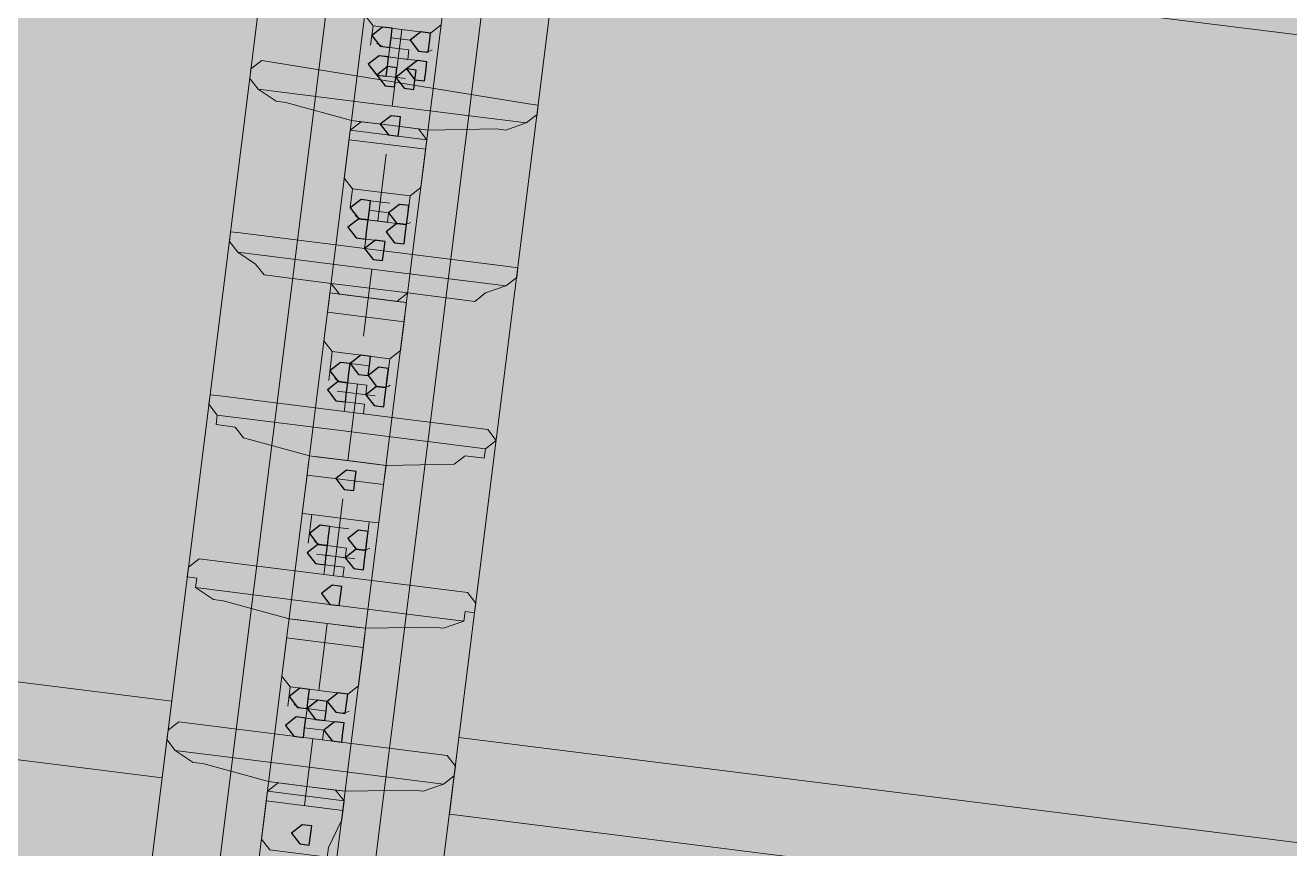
# Model space of a CAD drawing. Header units: metres. Extents: x -4 to 509425, y 7549 to 4732445.
# Drawn here: x 475986.502 to 475987.612, y 4719783.348 to 4719784.07 of the extents above; entities that cross this region are included whole.
import ezdxf

# ---------------------------------------------------------------- set-up
doc = ezdxf.new("R2010")
doc.units = ezdxf.units.M
doc.header["$LTSCALE"] = 0.01
doc.header["$MEASUREMENT"] = 0
doc.layers.get('0').update_dxf_attribs({"lineweight": 0})
doc.layers.add('_SUBESTACIÓN', color=1, linetype='Continuous')
doc.layers.add('SUBESTACION LA VID', color=253, linetype='Continuous')

# ---------------------------------------------------------------- blocks, each defined once
blk = doc.blocks.new('A$Cfff6051d')
at = {"layer": 'SUBESTACION LA VID', "transparency": 33554687}
h = blk.add_hatch(color=256, dxfattribs=at)
h.dxf.hatch_style = 2
h.paths.add_polyline_path([(475986.8233, 4719784.0588), (475986.8243, 4719784.0672), (475986.8159, 4719784.0682), (475986.8065, 4719784.0609), (475986.8138, 4719784.0514), (475986.8222, 4719784.0504)])
h = blk.add_hatch(color=256, dxfattribs=at)
h.dxf.hatch_style = 2
h.paths.add_polyline_path([(475986.8569, 4719784.0546), (475986.8579, 4719784.063), (475986.8495, 4719784.064), (475986.8401, 4719784.0567), (475986.8474, 4719784.0472), (475986.8558, 4719784.0462)])
h = blk.add_hatch(color=256, dxfattribs=at)
h.dxf.hatch_style = 2
h.paths.add_polyline_path([(475986.8201, 4719784.0336), (475986.8212, 4719784.042), (475986.8128, 4719784.043), (475986.8033, 4719784.0357), (475986.8107, 4719784.0262), (475986.8191, 4719784.0252)])
h = blk.add_hatch(color=256, dxfattribs=at)
h.dxf.hatch_style = 2
h.paths.add_polyline_path([(475986.8275, 4719784.0241), (475986.8285, 4719784.0325), (475986.8201, 4719784.0336), (475986.8107, 4719784.0262), (475986.818, 4719784.0168), (475986.8264, 4719784.0157)])
h = blk.add_hatch(color=256, dxfattribs=at)
h.dxf.hatch_style = 2
h.paths.add_polyline_path([(475986.8443, 4719784.022), (475986.8453, 4719784.0304), (475986.8369, 4719784.0315), (475986.8275, 4719784.0241), (475986.8348, 4719784.0147), (475986.8432, 4719784.0136)])
h = blk.add_hatch(color=256, dxfattribs=at)
h.dxf.hatch_style = 2
h.paths.add_polyline_path([(475986.8537, 4719784.0294), (475986.8548, 4719784.0378), (475986.8464, 4719784.0388), (475986.8369, 4719784.0315), (475986.8443, 4719784.022), (475986.8527, 4719784.021)])
h = blk.add_hatch(color=256, dxfattribs=at)
h.dxf.hatch_style = 2
h.paths.add_polyline_path([(475986.8306, 4719783.9811), (475986.8317, 4719783.9895), (475986.8233, 4719783.9905), (475986.8138, 4719783.9832), (475986.8211, 4719783.9737), (475986.8295, 4719783.9727)])
h = blk.add_hatch(color=256, dxfattribs=at)
h.dxf.hatch_style = 2
h.paths.add_polyline_path([(475986.8043, 4719783.9076), (475986.8054, 4719783.916), (475986.797, 4719783.917), (475986.7875, 4719783.9097), (475986.7949, 4719783.9002), (475986.8033, 4719783.8992)])
h = blk.add_hatch(color=256, dxfattribs=at)
h.dxf.hatch_style = 2
h.paths.add_polyline_path([(475986.8379, 4719783.9034), (475986.839, 4719783.9118), (475986.8306, 4719783.9128), (475986.8211, 4719783.9055), (475986.8285, 4719783.896), (475986.8369, 4719783.895)])
h = blk.add_hatch(color=256, dxfattribs=at)
h.dxf.hatch_style = 2
h.paths.add_polyline_path([(475986.8022, 4719783.8908), (475986.8033, 4719783.8992), (475986.7949, 4719783.9002), (475986.7854, 4719783.8929), (475986.7928, 4719783.8834), (475986.8012, 4719783.8824)])
h = blk.add_hatch(color=256, dxfattribs=at)
h.dxf.hatch_style = 2
h.paths.add_polyline_path([(475986.8358, 4719783.8865), (475986.8369, 4719783.895), (475986.8285, 4719783.896), (475986.819, 4719783.8887), (475986.8264, 4719783.8792), (475986.8348, 4719783.8781)])
h = blk.add_hatch(color=256, dxfattribs=at)
h.dxf.hatch_style = 2
h.paths.add_polyline_path([(475986.8169, 4719783.8719), (475986.818, 4719783.8803), (475986.8096, 4719783.8813), (475986.8001, 4719783.874), (475986.8075, 4719783.8645), (475986.8159, 4719783.8635)])
h = blk.add_hatch(color=256, dxfattribs=at)
h.dxf.hatch_style = 2
h.paths.add_polyline_path([(475986.8043, 4719783.7711), (475986.8053, 4719783.7795), (475986.7969, 4719783.7805), (475986.7875, 4719783.7732), (475986.7948, 4719783.7637), (475986.8032, 4719783.7627)])
h = blk.add_hatch(color=256, dxfattribs=at)
h.dxf.hatch_style = 2
h.paths.add_polyline_path([(475986.7864, 4719783.7648), (475986.7875, 4719783.7732), (475986.7791, 4719783.7742), (475986.7696, 4719783.7669), (475986.777, 4719783.7574), (475986.7854, 4719783.7564)])
h = blk.add_hatch(color=256, dxfattribs=at)
h.dxf.hatch_style = 2
h.paths.add_polyline_path([(475986.82, 4719783.7605), (475986.8211, 4719783.7689), (475986.8127, 4719783.77), (475986.8032, 4719783.7627), (475986.8106, 4719783.7532), (475986.819, 4719783.7521)])
h = blk.add_hatch(color=256, dxfattribs=at)
h.dxf.hatch_style = 2
h.paths.add_polyline_path([(475986.7843, 4719783.748), (475986.7854, 4719783.7564), (475986.777, 4719783.7574), (475986.7675, 4719783.7501), (475986.7749, 4719783.7406), (475986.7833, 4719783.7396)])
h = blk.add_hatch(color=256, dxfattribs=at)
h.dxf.hatch_style = 2
h.paths.add_polyline_path([(475986.8179, 4719783.7437), (475986.819, 4719783.7521), (475986.8106, 4719783.7532), (475986.8011, 4719783.7459), (475986.8085, 4719783.7364), (475986.8169, 4719783.7353)])
h = blk.add_hatch(color=256, dxfattribs=at)
h.dxf.hatch_style = 2
h.paths.add_polyline_path([(475986.7916, 4719783.6702), (475986.7927, 4719783.6786), (475986.7843, 4719783.6797), (475986.7748, 4719783.6724), (475986.7822, 4719783.6629), (475986.7906, 4719783.6618)])
h = blk.add_hatch(color=256, dxfattribs=at)
h.dxf.hatch_style = 2
h.paths.add_polyline_path([(475986.7685, 4719783.622), (475986.7696, 4719783.6304), (475986.7612, 4719783.6314), (475986.7517, 4719783.6241), (475986.7591, 4719783.6146), (475986.7675, 4719783.6136)])
h = blk.add_hatch(color=256, dxfattribs=at)
h.dxf.hatch_style = 2
h.paths.add_polyline_path([(475986.8021, 4719783.6177), (475986.8032, 4719783.6261), (475986.7948, 4719783.6272), (475986.7853, 4719783.6198), (475986.7927, 4719783.6104), (475986.8011, 4719783.6093)])
h = blk.add_hatch(color=256, dxfattribs=at)
h.dxf.hatch_style = 2
h.paths.add_polyline_path([(475986.7664, 4719783.6052), (475986.7675, 4719783.6136), (475986.7591, 4719783.6146), (475986.7496, 4719783.6073), (475986.757, 4719783.5978), (475986.7654, 4719783.5968)])
h = blk.add_hatch(color=256, dxfattribs=at)
h.dxf.hatch_style = 2
h.paths.add_polyline_path([(475986.8, 4719783.6009), (475986.8011, 4719783.6093), (475986.7927, 4719783.6104), (475986.7832, 4719783.603), (475986.7906, 4719783.5936), (475986.799, 4719783.5925)])
h = blk.add_hatch(color=256, dxfattribs=at)
h.dxf.hatch_style = 2
h.paths.add_polyline_path([(475986.779, 4719783.5694), (475986.7801, 4719783.5778), (475986.7717, 4719783.5789), (475986.7622, 4719783.5716), (475986.7695, 4719783.5621), (475986.7779, 4719783.561)])
h = blk.add_hatch(color=256, dxfattribs=at)
h.dxf.hatch_style = 2
h.paths.add_polyline_path([(475986.7506, 4719783.4792), (475986.7517, 4719783.4876), (475986.7433, 4719783.4886), (475986.7338, 4719783.4813), (475986.7412, 4719783.4718), (475986.7496, 4719783.4707)])
h = blk.add_hatch(color=256, dxfattribs=at)
h.dxf.hatch_style = 2
h.paths.add_polyline_path([(475986.7664, 4719783.4686), (475986.7674, 4719783.477), (475986.759, 4719783.4781), (475986.7496, 4719783.4707), (475986.7569, 4719783.4613), (475986.7653, 4719783.4602)])
h = blk.add_hatch(color=256, dxfattribs=at)
h.dxf.hatch_style = 2
h.paths.add_polyline_path([(475986.7842, 4719783.4749), (475986.7853, 4719783.4833), (475986.7769, 4719783.4844), (475986.7674, 4719783.477), (475986.7748, 4719783.4676), (475986.7832, 4719783.4665)])
h = blk.add_hatch(color=256, dxfattribs=at)
h.dxf.hatch_style = 2
h.paths.add_polyline_path([(475986.7475, 4719783.4539), (475986.7485, 4719783.4623), (475986.7401, 4719783.4634), (475986.7307, 4719783.456), (475986.738, 4719783.4466), (475986.7464, 4719783.4455)])
h = blk.add_hatch(color=256, dxfattribs=at)
h.dxf.hatch_style = 2
h.paths.add_polyline_path([(475986.7811, 4719783.4497), (475986.7821, 4719783.4581), (475986.7737, 4719783.4592), (475986.7643, 4719783.4518), (475986.7716, 4719783.4424), (475986.78, 4719783.4413)])
h = blk.add_hatch(color=256, dxfattribs=at)
h.dxf.hatch_style = 2
h.paths.add_polyline_path([(475986.7527, 4719783.3594), (475986.7537, 4719783.3678), (475986.7453, 4719783.3689), (475986.7359, 4719783.3615), (475986.7432, 4719783.3521), (475986.7516, 4719783.351)])
at = {"layer": 'SUBESTACION LA VID', "lineweight": 15}
for p, q in [((475986.5214, 4719782.6035), (475986.9732, 4719786.2072)), ((475987.0171, 4719785.8092), (475986.6622, 4719782.9783)), ((475987.0843, 4719785.8008), (475986.7294, 4719782.9699)), ((475986.6318, 4719783.0077), (475986.794, 4719784.3013)), ((475986.8779, 4719784.1543), (475990.5573, 4719783.693)), ((475986.7662, 4719782.9908), (475986.9115, 4719784.1501)), ((475986.9703, 4719784.1427), (475986.7734, 4719782.5719)), ((475986.8075, 4719784.0693), (475986.8054, 4719784.0525)), ((475986.8327, 4719784.0661), (475986.8243, 4719783.9989)), ((475986.8401, 4719784.0567), (475986.8233, 4719784.0588)), ((475986.8233, 4719784.0588), (475986.8233, 4719784.0588)), ((475986.8401, 4719784.0567), (475986.8401, 4719784.0567)), ((475986.8579, 4719784.063), (475986.8558, 4719784.0462)), ((475986.8128, 4719784.043), (475986.8296, 4719784.0409)), ((475986.8222, 4719784.0504), (475986.8212, 4719784.042)), ((475986.838, 4719784.0399), (475986.8212, 4719784.042)), ((475986.839, 4719784.0483), (475986.8222, 4719784.0504)), ((475986.839, 4719784.0483), (475986.838, 4719784.0399)), ((475986.944, 4719784.001), (475986.7099, 4719784.0389)), ((475986.8201, 4719784.0336), (475986.8201, 4719784.0336)), ((475986.8464, 4719784.0388), (475986.8296, 4719784.0409)), ((475986.8369, 4719784.0315), (475986.8369, 4719784.0315)), ((475986.8359, 4719784.0231), (475986.8191, 4719784.0252)), ((475986.8243, 4719783.9989), (475986.7067, 4719784.0137)), ((475986.8243, 4719783.9989), (475986.9419, 4719783.9842)), ((475986.8547, 4719783.9695), (475986.7875, 4719783.9779)), ((475986.8474, 4719783.979), (475986.8558, 4719783.9779)), ((475986.8537, 4719783.9611), (475986.7865, 4719783.9695)), ((475986.819, 4719783.9569), (475986.8117, 4719783.8981)), ((475986.7896, 4719783.9265), (475986.7875, 4719783.9097)), ((475986.84, 4719783.9202), (475986.8379, 4719783.9034)), ((475986.8222, 4719783.9139), (475986.8054, 4719783.916)), ((475986.7949, 4719783.9002), (475986.8117, 4719783.8981)), ((475986.8043, 4719783.9076), (475986.8033, 4719783.8992)), ((475986.8201, 4719783.8971), (475986.8033, 4719783.8992)), ((475986.8211, 4719783.9055), (475986.8043, 4719783.9076)), ((475986.8043, 4719783.9076), (475986.8043, 4719783.9076)), ((475986.8285, 4719783.896), (475986.8117, 4719783.8981)), ((475986.8211, 4719783.9055), (475986.8201, 4719783.8971)), ((475986.8211, 4719783.9055), (475986.8211, 4719783.9055)), ((475986.9261, 4719783.8582), (475986.6909, 4719783.8877)), ((475986.8022, 4719783.8908), (475986.8022, 4719783.8908)), ((475986.819, 4719783.8887), (475986.819, 4719783.8887)), ((475986.8001, 4719783.874), (475986.8012, 4719783.8824)), ((475986.818, 4719783.8803), (475986.8012, 4719783.8824)), ((475986.8169, 4719783.8719), (475986.818, 4719783.8803)), ((475986.8064, 4719783.8561), (475986.6888, 4719783.8709)), ((475986.8064, 4719783.8561), (475986.799, 4719783.7973)), ((475986.8064, 4719783.8561), (475986.924, 4719783.8414)), ((475986.8368, 4719783.8267), (475986.7696, 4719783.8351)), ((475986.8284, 4719783.8277), (475986.8379, 4719783.8351)), ((475986.8347, 4719783.8099), (475986.7675, 4719783.8183)), ((475986.7717, 4719783.7837), (475986.7686, 4719783.7585)), ((475986.8221, 4719783.7773), (475986.819, 4719783.7521)), ((475986.7864, 4719783.7648), (475986.7864, 4719783.7648)), ((475986.8043, 4719783.7711), (475986.7875, 4719783.7732)), ((475986.7854, 4719783.7564), (475986.7843, 4719783.748)), ((475986.7938, 4719783.7553), (475986.7853, 4719783.6881)), ((475986.8022, 4719783.7543), (475986.7854, 4719783.7564)), ((475986.8022, 4719783.7543), (475986.7854, 4719783.7564)), ((475986.8022, 4719783.7543), (475986.8011, 4719783.7459)), ((475986.8032, 4719783.7627), (475986.8032, 4719783.7627)), ((475986.9082, 4719783.7154), (475986.673, 4719783.7449)), ((475986.7759, 4719783.749), (475986.7927, 4719783.7469)), ((475986.7843, 4719783.748), (475986.7843, 4719783.748)), ((475986.8095, 4719783.7448), (475986.7927, 4719783.7469)), ((475986.8011, 4719783.7459), (475986.8011, 4719783.7459)), ((475986.7822, 4719783.7312), (475986.7833, 4719783.7396)), ((475986.8001, 4719783.7375), (475986.7833, 4719783.7396)), ((475986.799, 4719783.7291), (475986.8001, 4719783.7375)), ((475986.7885, 4719783.7133), (475986.6709, 4719783.7281)), ((475986.7885, 4719783.7133), (475986.9061, 4719783.6986)), ((475986.8189, 4719783.6839), (475986.7517, 4719783.6923)), ((475986.8168, 4719783.6671), (475986.7496, 4719783.6755)), ((475986.8105, 4719783.6849), (475986.8189, 4719783.6839)), ((475986.7811, 4719783.6545), (475986.7727, 4719783.5873)), ((475986.7538, 4719783.6409), (475986.7507, 4719783.6157)), ((475986.8042, 4719783.6345), (475986.8011, 4719783.6093)), ((475986.7685, 4719783.622), (475986.7685, 4719783.622)), ((475986.7864, 4719783.6282), (475986.7696, 4719783.6304)), ((475986.7853, 4719783.6198), (475986.7853, 4719783.6198)), ((475986.7675, 4719783.6136), (475986.7664, 4719783.6052)), ((475986.7843, 4719783.6114), (475986.7675, 4719783.6136)), ((475986.7843, 4719783.6114), (475986.7832, 4719783.603)), ((475986.7927, 4719783.6104), (475986.7927, 4719783.6104)), ((475986.8903, 4719783.5726), (475986.6551, 4719783.602)), ((475986.758, 4719783.6062), (475986.7748, 4719783.6041)), ((475986.7832, 4719783.603), (475986.7664, 4719783.6052)), ((475986.7664, 4719783.6052), (475986.7664, 4719783.6052)), ((475986.7916, 4719783.602), (475986.7748, 4719783.6041)), ((475986.7832, 4719783.603), (475986.7832, 4719783.603)), ((475986.7643, 4719783.5884), (475986.7654, 4719783.5968)), ((475986.7822, 4719783.5946), (475986.7654, 4719783.5968)), ((475986.7811, 4719783.5862), (475986.7822, 4719783.5946)), ((475986.7695, 4719783.5621), (475986.6519, 4719783.5768)), ((475986.7695, 4719783.5621), (475986.8871, 4719783.5474)), ((475986.801, 4719783.5411), (475986.7338, 4719783.5495)), ((475986.7674, 4719783.5453), (475986.7601, 4719783.4865)), ((475986.7926, 4719783.5421), (475986.801, 4719783.5411)), ((475986.7989, 4719783.5243), (475986.7317, 4719783.5327)), ((475986.7349, 4719783.4897), (475986.7328, 4719783.4728)), ((475986.7674, 4719783.477), (475986.7506, 4719783.4792)), ((475986.7506, 4719783.4792), (475986.7506, 4719783.4792)), ((475986.7674, 4719783.477), (475986.7674, 4719783.477)), ((475986.7853, 4719783.4833), (475986.7832, 4719783.4665)), ((475986.7496, 4719783.4707), (475986.7485, 4719783.4623)), ((475986.7664, 4719783.4686), (475986.7496, 4719783.4707)), ((475986.7664, 4719783.4686), (475986.7653, 4719783.4602)), ((475986.7748, 4719783.4676), (475986.7748, 4719783.4676)), ((475986.8724, 4719783.4297), (475986.6372, 4719783.4592)), ((475986.7401, 4719783.4634), (475986.7569, 4719783.4613)), ((475986.7643, 4719783.4518), (475986.7475, 4719783.4539)), ((475986.7653, 4719783.4602), (475986.7485, 4719783.4623)), ((475986.7737, 4719783.4592), (475986.7569, 4719783.4613)), ((475986.7548, 4719783.4445), (475986.7474, 4719783.3857)), ((475986.7632, 4719783.4434), (475986.7643, 4719783.4518)), ((475986.7643, 4719783.4518), (475986.7643, 4719783.4518)), ((475986.7516, 4719783.4193), (475986.634, 4719783.434)), ((475986.7516, 4719783.4193), (475986.8692, 4719783.4045)), ((475986.7821, 4719783.3899), (475986.7149, 4719783.3983)), ((475986.7747, 4719783.3993), (475986.7831, 4719783.3983)), ((475986.781, 4719783.3815), (475986.7138, 4719783.3899))]:
    blk.add_line(p, q, dxfattribs=at)
for points in [[(475986.8674, 4719784.0703), (475986.8579, 4719784.063), (475986.8075, 4719784.0693), (475986.8002, 4719784.0787)], [(475986.7099, 4719784.0389), (475986.7004, 4719784.0315), (475986.6994, 4719784.0231), (475986.7067, 4719784.0137), (475986.7225, 4719784.0032), (475986.7309, 4719784.0021), (475986.7886, 4719783.9863)], [(475986.944, 4719784.001), (475986.9524, 4719783.9999), (475986.9514, 4719783.9915), (475986.9419, 4719783.9842), (475986.9241, 4719783.9779), (475986.9157, 4719783.9789), (475986.8558, 4719783.9779)], [(475986.8558, 4719783.9779), (475986.8222, 4719783.9821), (475986.7886, 4719783.9863), (475986.797, 4719783.9853), (475986.8222, 4719783.9821), (475986.8474, 4719783.979)], [(475986.797, 4719783.9853), (475986.7875, 4719783.9779), (475986.7854, 4719783.9611), (475986.7823, 4719783.9359)], [(475986.8474, 4719783.979), (475986.8547, 4719783.9695), (475986.8526, 4719783.9527), (475986.8495, 4719783.9275)], [(475986.6225, 4719783.4099), (475986.6309, 4719783.4771), (475982.918, 4719783.9426), (475982.9095, 4719783.8754), (475986.6225, 4719783.4099)], [(475986.8495, 4719783.9275), (475986.84, 4719783.9202), (475986.7896, 4719783.9265), (475986.7823, 4719783.9359)], [(475986.6909, 4719783.8877), (475986.6825, 4719783.8887), (475986.6815, 4719783.8803), (475986.6888, 4719783.8709), (475986.7045, 4719783.8603), (475986.7119, 4719783.8509), (475986.7707, 4719783.8435)], [(475986.9261, 4719783.8582), (475986.9345, 4719783.8571), (475986.9335, 4719783.8487), (475986.924, 4719783.8414), (475986.9062, 4719783.8351), (475986.8967, 4719783.8277), (475986.8379, 4719783.8351)], [(475986.8379, 4719783.8351), (475986.8043, 4719783.8393), (475986.7707, 4719783.8435), (475986.778, 4719783.8341), (475986.8032, 4719783.8309), (475986.8284, 4719783.8277)], [(475986.778, 4719783.8341), (475986.7696, 4719783.8351), (475986.7686, 4719783.8267), (475986.7675, 4719783.8183), (475986.7644, 4719783.7931)], [(475986.8284, 4719783.8277), (475986.8368, 4719783.8267), (475986.8358, 4719783.8183), (475986.8347, 4719783.8099), (475986.8316, 4719783.7847)], [(475986.8316, 4719783.7847), (475986.8221, 4719783.7773), (475986.7717, 4719783.7837), (475986.7644, 4719783.7931)], [(475986.673, 4719783.7449), (475986.6646, 4719783.7459), (475986.6635, 4719783.7375), (475986.6709, 4719783.7281), (475986.6698, 4719783.7197), (475986.6866, 4719783.7175), (475986.694, 4719783.7081), (475986.7517, 4719783.6923)], [(475986.9082, 4719783.7154), (475986.9156, 4719783.7059), (475986.9061, 4719783.6986), (475986.9051, 4719783.6902), (475986.8883, 4719783.6923), (475986.8788, 4719783.6849), (475986.8189, 4719783.6839)], [(475986.7601, 4719783.6913), (475986.7517, 4719783.6923), (475986.7507, 4719783.6839), (475986.7496, 4719783.6755), (475986.7454, 4719783.6419)], [(475986.8189, 4719783.6839), (475986.7853, 4719783.6881), (475986.7517, 4719783.6923), (475986.7601, 4719783.6913), (475986.7853, 4719783.6881), (475986.8105, 4719783.6849)], [(475986.8105, 4719783.6849), (475986.8189, 4719783.6839), (475986.8179, 4719783.6755), (475986.8168, 4719783.6671), (475986.8126, 4719783.6335)], [(475986.8126, 4719783.6335), (475986.8042, 4719783.6345), (475986.7538, 4719783.6409), (475986.7454, 4719783.6419)], [(475986.6551, 4719783.602), (475986.6456, 4719783.5947), (475986.6446, 4719783.5863), (475986.653, 4719783.5852), (475986.6519, 4719783.5768), (475986.6677, 4719783.5663), (475986.6761, 4719783.5653), (475986.7338, 4719783.5495)], [(475986.8903, 4719783.5726), (475986.8977, 4719783.5631), (475986.8966, 4719783.5547), (475986.8882, 4719783.5558), (475986.8871, 4719783.5474), (475986.8693, 4719783.5411), (475986.8609, 4719783.5421), (475986.801, 4719783.5411)], [(475986.7422, 4719783.5485), (475986.7338, 4719783.5495), (475986.7328, 4719783.5411), (475986.7307, 4719783.5243), (475986.7275, 4719783.4991)], [(475986.801, 4719783.5411), (475986.7674, 4719783.5453), (475986.7338, 4719783.5495), (475986.7422, 4719783.5485), (475986.7674, 4719783.5453), (475986.7926, 4719783.5421)], [(475986.7926, 4719783.5421), (475986.801, 4719783.5411), (475986.8, 4719783.5327), (475986.7979, 4719783.5159), (475986.7947, 4719783.4907)], [(475986.7947, 4719783.4907), (475986.7853, 4719783.4833), (475986.7349, 4719783.4897), (475986.7275, 4719783.4991)], [(475986.6372, 4719783.4592), (475986.6277, 4719783.4519), (475986.6267, 4719783.4435), (475986.634, 4719783.434), (475986.6498, 4719783.4235), (475986.6582, 4719783.4225), (475986.7159, 4719783.4067)], [(475986.7475, 4719783.4539), (475986.7475, 4719783.4539), (475986.7464, 4719783.4455)], [(475986.8745, 4719783.3783), (475986.8829, 4719783.4455), (475990.5959, 4719782.98), (475990.5874, 4719782.9128), (475986.8745, 4719783.3783)], [(475986.8724, 4719783.4297), (475986.8798, 4719783.4203), (475986.8787, 4719783.4119), (475986.8692, 4719783.4045), (475986.8514, 4719783.3983), (475986.843, 4719783.3993), (475986.7831, 4719783.3983)], [(475986.7243, 4719783.4056), (475986.7149, 4719783.3983), (475986.7128, 4719783.3815), (475986.7096, 4719783.3563)], [(475986.7831, 4719783.3983), (475986.7495, 4719783.4025), (475986.7159, 4719783.4067), (475986.7243, 4719783.4056), (475986.7495, 4719783.4025), (475986.7747, 4719783.3993)], [(475986.7747, 4719783.3993), (475986.7821, 4719783.3899), (475986.78, 4719783.3731), (475986.7684, 4719783.3489)], [(475986.7684, 4719783.3489), (475986.7674, 4719783.3405), (475986.717, 4719783.3468), (475986.7096, 4719783.3563)]]:
    blk.add_lwpolyline(points, dxfattribs=at)
at = {"layer": 'SUBESTACION LA VID'}
for points in [[(475986.8233, 4719784.0588), (475986.8243, 4719784.0672), (475986.8159, 4719784.0682), (475986.8065, 4719784.0609), (475986.8138, 4719784.0514), (475986.8222, 4719784.0504)], [(475986.8569, 4719784.0546), (475986.8579, 4719784.063), (475986.8495, 4719784.064), (475986.8401, 4719784.0567), (475986.8474, 4719784.0472), (475986.8558, 4719784.0462)], [(475986.8201, 4719784.0336), (475986.8212, 4719784.042), (475986.8128, 4719784.043), (475986.8033, 4719784.0357), (475986.8107, 4719784.0262), (475986.8191, 4719784.0252)], [(475986.8275, 4719784.0241), (475986.8285, 4719784.0325), (475986.8201, 4719784.0336), (475986.8107, 4719784.0262), (475986.818, 4719784.0168), (475986.8264, 4719784.0157)], [(475986.8443, 4719784.022), (475986.8453, 4719784.0304), (475986.8369, 4719784.0315), (475986.8275, 4719784.0241), (475986.8348, 4719784.0147), (475986.8432, 4719784.0136)], [(475986.8537, 4719784.0294), (475986.8548, 4719784.0378), (475986.8464, 4719784.0388), (475986.8369, 4719784.0315), (475986.8443, 4719784.022), (475986.8527, 4719784.021)], [(475986.8306, 4719783.9811), (475986.8317, 4719783.9895), (475986.8233, 4719783.9905), (475986.8138, 4719783.9832), (475986.8211, 4719783.9737), (475986.8295, 4719783.9727)], [(475986.8043, 4719783.9076), (475986.8054, 4719783.916), (475986.797, 4719783.917), (475986.7875, 4719783.9097), (475986.7949, 4719783.9002), (475986.8033, 4719783.8992)], [(475986.8379, 4719783.9034), (475986.839, 4719783.9118), (475986.8306, 4719783.9128), (475986.8211, 4719783.9055), (475986.8285, 4719783.896), (475986.8369, 4719783.895)], [(475986.8022, 4719783.8908), (475986.8033, 4719783.8992), (475986.7949, 4719783.9002), (475986.7854, 4719783.8929), (475986.7928, 4719783.8834), (475986.8012, 4719783.8824)], [(475986.8358, 4719783.8865), (475986.8369, 4719783.895), (475986.8285, 4719783.896), (475986.819, 4719783.8887), (475986.8264, 4719783.8792), (475986.8348, 4719783.8781)], [(475986.8169, 4719783.8719), (475986.818, 4719783.8803), (475986.8096, 4719783.8813), (475986.8001, 4719783.874), (475986.8075, 4719783.8645), (475986.8159, 4719783.8635)], [(475986.8043, 4719783.7711), (475986.8053, 4719783.7795), (475986.7969, 4719783.7805), (475986.7875, 4719783.7732), (475986.7948, 4719783.7637), (475986.8032, 4719783.7627)], [(475986.7864, 4719783.7648), (475986.7875, 4719783.7732), (475986.7791, 4719783.7742), (475986.7696, 4719783.7669), (475986.777, 4719783.7574), (475986.7854, 4719783.7564)], [(475986.82, 4719783.7605), (475986.8211, 4719783.7689), (475986.8127, 4719783.77), (475986.8032, 4719783.7627), (475986.8106, 4719783.7532), (475986.819, 4719783.7521)], [(475986.7843, 4719783.748), (475986.7854, 4719783.7564), (475986.777, 4719783.7574), (475986.7675, 4719783.7501), (475986.7749, 4719783.7406), (475986.7833, 4719783.7396)], [(475986.8179, 4719783.7437), (475986.819, 4719783.7521), (475986.8106, 4719783.7532), (475986.8011, 4719783.7459), (475986.8085, 4719783.7364), (475986.8169, 4719783.7353)], [(475986.7916, 4719783.6702), (475986.7927, 4719783.6786), (475986.7843, 4719783.6797), (475986.7748, 4719783.6724), (475986.7822, 4719783.6629), (475986.7906, 4719783.6618)], [(475986.7685, 4719783.622), (475986.7696, 4719783.6304), (475986.7612, 4719783.6314), (475986.7517, 4719783.6241), (475986.7591, 4719783.6146), (475986.7675, 4719783.6136)], [(475986.8021, 4719783.6177), (475986.8032, 4719783.6261), (475986.7948, 4719783.6272), (475986.7853, 4719783.6198), (475986.7927, 4719783.6104), (475986.8011, 4719783.6093)], [(475986.7664, 4719783.6052), (475986.7675, 4719783.6136), (475986.7591, 4719783.6146), (475986.7496, 4719783.6073), (475986.757, 4719783.5978), (475986.7654, 4719783.5968)], [(475986.8, 4719783.6009), (475986.8011, 4719783.6093), (475986.7927, 4719783.6104), (475986.7832, 4719783.603), (475986.7906, 4719783.5936), (475986.799, 4719783.5925)], [(475986.779, 4719783.5694), (475986.7801, 4719783.5778), (475986.7717, 4719783.5789), (475986.7622, 4719783.5716), (475986.7695, 4719783.5621), (475986.7779, 4719783.561)], [(475986.7506, 4719783.4792), (475986.7517, 4719783.4876), (475986.7433, 4719783.4886), (475986.7338, 4719783.4813), (475986.7412, 4719783.4718), (475986.7496, 4719783.4707)], [(475986.7664, 4719783.4686), (475986.7674, 4719783.477), (475986.759, 4719783.4781), (475986.7496, 4719783.4707), (475986.7569, 4719783.4613), (475986.7653, 4719783.4602)], [(475986.7842, 4719783.4749), (475986.7853, 4719783.4833), (475986.7769, 4719783.4844), (475986.7674, 4719783.477), (475986.7748, 4719783.4676), (475986.7832, 4719783.4665)], [(475986.7475, 4719783.4539), (475986.7485, 4719783.4623), (475986.7401, 4719783.4634), (475986.7307, 4719783.456), (475986.738, 4719783.4466), (475986.7464, 4719783.4455)], [(475986.7811, 4719783.4497), (475986.7821, 4719783.4581), (475986.7737, 4719783.4592), (475986.7643, 4719783.4518), (475986.7716, 4719783.4424), (475986.78, 4719783.4413)], [(475986.7527, 4719783.3594), (475986.7537, 4719783.3678), (475986.7453, 4719783.3689), (475986.7359, 4719783.3615), (475986.7432, 4719783.3521), (475986.7516, 4719783.351)]]:
    blk.add_lwpolyline(points, close=True, dxfattribs=at)
at = {"layer": 'SUBESTACION LA VID', "lineweight": 0}
for points in [[(475986.8233, 4719784.0588), (475986.8243, 4719784.0672), (475986.8159, 4719784.0682), (475986.8065, 4719784.0609), (475986.8138, 4719784.0514), (475986.8222, 4719784.0504)], [(475986.8569, 4719784.0546), (475986.8579, 4719784.063), (475986.8495, 4719784.064), (475986.8401, 4719784.0567), (475986.8474, 4719784.0472), (475986.8558, 4719784.0462)], [(475986.8201, 4719784.0336), (475986.8212, 4719784.042), (475986.8128, 4719784.043), (475986.8033, 4719784.0357), (475986.8107, 4719784.0262), (475986.8191, 4719784.0252)], [(475986.8275, 4719784.0241), (475986.8285, 4719784.0325), (475986.8201, 4719784.0336), (475986.8107, 4719784.0262), (475986.818, 4719784.0168), (475986.8264, 4719784.0157)], [(475986.8443, 4719784.022), (475986.8453, 4719784.0304), (475986.8369, 4719784.0315), (475986.8275, 4719784.0241), (475986.8348, 4719784.0147), (475986.8432, 4719784.0136)], [(475986.8537, 4719784.0294), (475986.8548, 4719784.0378), (475986.8464, 4719784.0388), (475986.8369, 4719784.0315), (475986.8443, 4719784.022), (475986.8527, 4719784.021)], [(475986.8306, 4719783.9811), (475986.8317, 4719783.9895), (475986.8233, 4719783.9905), (475986.8138, 4719783.9832), (475986.8211, 4719783.9737), (475986.8295, 4719783.9727)], [(475986.8043, 4719783.9076), (475986.8054, 4719783.916), (475986.797, 4719783.917), (475986.7875, 4719783.9097), (475986.7949, 4719783.9002), (475986.8033, 4719783.8992)], [(475986.8379, 4719783.9034), (475986.839, 4719783.9118), (475986.8306, 4719783.9128), (475986.8211, 4719783.9055), (475986.8285, 4719783.896), (475986.8369, 4719783.895)], [(475986.8022, 4719783.8908), (475986.8033, 4719783.8992), (475986.7949, 4719783.9002), (475986.7854, 4719783.8929), (475986.7928, 4719783.8834), (475986.8012, 4719783.8824)], [(475986.8358, 4719783.8865), (475986.8369, 4719783.895), (475986.8285, 4719783.896), (475986.819, 4719783.8887), (475986.8264, 4719783.8792), (475986.8348, 4719783.8781)], [(475986.8169, 4719783.8719), (475986.818, 4719783.8803), (475986.8096, 4719783.8813), (475986.8001, 4719783.874), (475986.8075, 4719783.8645), (475986.8159, 4719783.8635)], [(475986.8043, 4719783.7711), (475986.8053, 4719783.7795), (475986.7969, 4719783.7805), (475986.7875, 4719783.7732), (475986.7948, 4719783.7637), (475986.8032, 4719783.7627)], [(475986.7864, 4719783.7648), (475986.7875, 4719783.7732), (475986.7791, 4719783.7742), (475986.7696, 4719783.7669), (475986.777, 4719783.7574), (475986.7854, 4719783.7564)], [(475986.82, 4719783.7605), (475986.8211, 4719783.7689), (475986.8127, 4719783.77), (475986.8032, 4719783.7627), (475986.8106, 4719783.7532), (475986.819, 4719783.7521)], [(475986.7843, 4719783.748), (475986.7854, 4719783.7564), (475986.777, 4719783.7574), (475986.7675, 4719783.7501), (475986.7749, 4719783.7406), (475986.7833, 4719783.7396)], [(475986.8179, 4719783.7437), (475986.819, 4719783.7521), (475986.8106, 4719783.7532), (475986.8011, 4719783.7459), (475986.8085, 4719783.7364), (475986.8169, 4719783.7353)], [(475986.7916, 4719783.6702), (475986.7927, 4719783.6786), (475986.7843, 4719783.6797), (475986.7748, 4719783.6724), (475986.7822, 4719783.6629), (475986.7906, 4719783.6618)], [(475986.7685, 4719783.622), (475986.7696, 4719783.6304), (475986.7612, 4719783.6314), (475986.7517, 4719783.6241), (475986.7591, 4719783.6146), (475986.7675, 4719783.6136)], [(475986.8021, 4719783.6177), (475986.8032, 4719783.6261), (475986.7948, 4719783.6272), (475986.7853, 4719783.6198), (475986.7927, 4719783.6104), (475986.8011, 4719783.6093)], [(475986.7664, 4719783.6052), (475986.7675, 4719783.6136), (475986.7591, 4719783.6146), (475986.7496, 4719783.6073), (475986.757, 4719783.5978), (475986.7654, 4719783.5968)], [(475986.8, 4719783.6009), (475986.8011, 4719783.6093), (475986.7927, 4719783.6104), (475986.7832, 4719783.603), (475986.7906, 4719783.5936), (475986.799, 4719783.5925)], [(475986.779, 4719783.5694), (475986.7801, 4719783.5778), (475986.7717, 4719783.5789), (475986.7622, 4719783.5716), (475986.7695, 4719783.5621), (475986.7779, 4719783.561)], [(475986.7506, 4719783.4792), (475986.7517, 4719783.4876), (475986.7433, 4719783.4886), (475986.7338, 4719783.4813), (475986.7412, 4719783.4718), (475986.7496, 4719783.4707)], [(475986.7664, 4719783.4686), (475986.7674, 4719783.477), (475986.759, 4719783.4781), (475986.7496, 4719783.4707), (475986.7569, 4719783.4613), (475986.7653, 4719783.4602)], [(475986.7842, 4719783.4749), (475986.7853, 4719783.4833), (475986.7769, 4719783.4844), (475986.7674, 4719783.477), (475986.7748, 4719783.4676), (475986.7832, 4719783.4665)], [(475986.7475, 4719783.4539), (475986.7485, 4719783.4623), (475986.7401, 4719783.4634), (475986.7307, 4719783.456), (475986.738, 4719783.4466), (475986.7464, 4719783.4455)], [(475986.7811, 4719783.4497), (475986.7821, 4719783.4581), (475986.7737, 4719783.4592), (475986.7643, 4719783.4518), (475986.7716, 4719783.4424), (475986.78, 4719783.4413)], [(475986.7527, 4719783.3594), (475986.7537, 4719783.3678), (475986.7453, 4719783.3689), (475986.7359, 4719783.3615), (475986.7432, 4719783.3521), (475986.7516, 4719783.351)]]:
    blk.add_lwpolyline(points, close=True, dxfattribs=at)
at = {"layer": 'SUBESTACION LA VID', "lineweight": 15}
for points in [[(475986.8109, 4719784.0543), (475986.8122, 4719784.053), (475986.8139, 4719784.052), (475986.8157, 4719784.0514)], [(475986.854, 4719784.0466), (475986.8559, 4719784.0467), (475986.8577, 4719784.0473), (475986.8594, 4719784.0482)], [(475986.7919, 4719783.9031), (475986.7933, 4719783.9018), (475986.7949, 4719783.9008), (475986.7968, 4719783.9002)], [(475986.835, 4719783.8954), (475986.8369, 4719783.8955), (475986.8388, 4719783.8961), (475986.8404, 4719783.897)], [(475986.774, 4719783.7603), (475986.7754, 4719783.759), (475986.777, 4719783.758), (475986.7789, 4719783.7574)], [(475986.8171, 4719783.7526), (475986.819, 4719783.7527), (475986.8209, 4719783.7532), (475986.8225, 4719783.7542)], [(475986.7561, 4719783.6175), (475986.7575, 4719783.6162), (475986.7591, 4719783.6152), (475986.761, 4719783.6146)], [(475986.7992, 4719783.6098), (475986.8011, 4719783.6099), (475986.803, 4719783.6104), (475986.8046, 4719783.6114)], [(475986.7382, 4719783.4747), (475986.7396, 4719783.4733), (475986.7412, 4719783.4724), (475986.743, 4719783.4718)], [(475986.7813, 4719783.467), (475986.7832, 4719783.4671), (475986.7851, 4719783.4676), (475986.7867, 4719783.4686)]]:
    blk.add_open_spline(points, degree=3, dxfattribs=at)

msp = doc.modelspace()

# ---------------------------------------------------------------- hatches: boundary and pattern name
at = {"layer": '_SUBESTACIÓN', "transparency": 33554559}
h = msp.add_hatch(color=1, dxfattribs=at)
h.dxf.hatch_style = 1
h.paths.add_polyline_path([(475968.6399, 4719805.825), (476089.9386, 4719790.615), (476078.1686, 4719696.74), (475956.8686, 4719711.9502)])

# ---------------------------------------------------------------- block references
at = {"linetype": 'Continuous'}
msp.add_blockref('A$Cfff6051d', (0, 0), dxfattribs=at)

doc.saveas('drawing.dxf')
